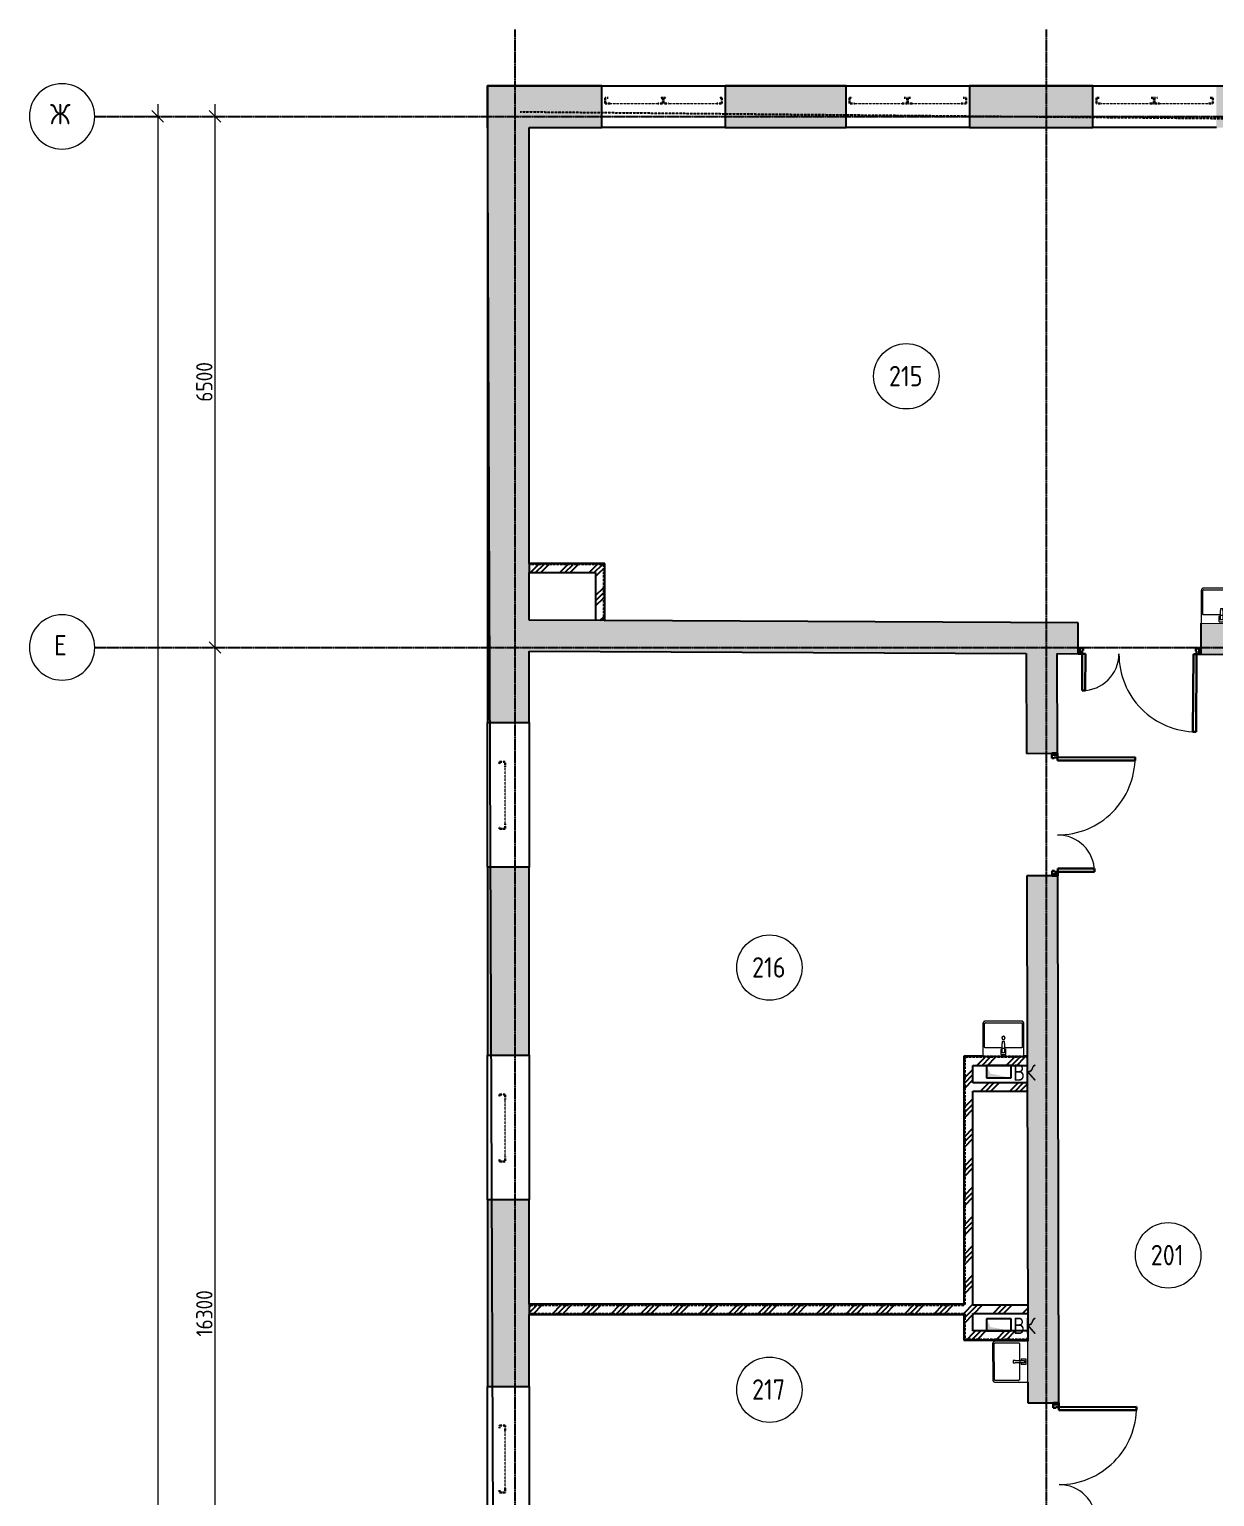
# Model space of a CAD drawing. Header units: millimetres. Extents: x -99936 to 523262, y -63190 to 327013.
# Drawn here: x 96253 to 110756, y 26614 to 44572 of the extents above; entities that cross this region are included whole.
import ezdxf

# ---------------------------------------------------------------- set-up
doc = ezdxf.new("R2010")
doc.units = ezdxf.units.MM
for name, pattern in [('ADSK_Линия сетки', [25, 20, -2.5, 0, -2.5]), ('ADSK_Сверху', [4.5, 3, -1.5]), ('ADSK_Снесено', [4.5, 3, -1.5])]:
    doc.linetypes.add(name, pattern=pattern)
for name, color, linetype, lineweight, true_color in [('_ Окна', 5, 'Continuous', 30, 0x0000ff), ('Линии', 7, 'Continuous', 9, 0x00a600), ('Стены внутренние', 5, 'Continuous', 18, 0x0000ff), ('Стены наружные', 1, 'ADSK_Снесено', 18, 0xff0000)]:
    doc.layers.add(name, color=color, linetype=linetype, lineweight=lineweight, true_color=true_color)
for name, color, linetype, lineweight in [('Аннотация', 7, 'Continuous', 9), ('Двери', 251, 'Continuous', 18), ('Марки помещений', 7, 'Continuous', 20), ('Окна', 251, 'Continuous', 18), ('Оси', 7, 'Continuous', 9), ('Перекрытие', 7, 'Continuous', 18), ('Сантехника', 251, 'Continuous', 18), ('Узлы', 7, 'Continuous', 18)]:
    doc.layers.add(name, color=color, linetype=linetype, lineweight=lineweight)
doc.styles.add('GOST Common_1', font='GOST Common_0.ttf', dxfattribs={"width": 0.9, "height": 200})
doc.styles.add('GOST Common_2', font='GOST Common_0.ttf', dxfattribs={"width": 0.9, "height": 250})
doc.styles.add('ISOCPEUR', font='isocpeur.ttf', dxfattribs={"height": 250})
doc.dimstyles.new('ADSK_Основной_2_5_мм', dxfattribs={"dimscale": 304.8, "dimtxt": 251.428749, "dimasz": 0.463911, "dimexe": 0.492126, "dimexo": 0.492126, "dimgap": 0.098425, "dimtad": 1, "dimdec": 1, "dimrnd": 0.1, "dimdsep": 46, "dimtxsty": 'GOST Common_1', "dimblk1": 'OBLIQUE', "dimblk2": 'OBLIQUE', "dimsah": 1, "dimcen": 0.09, "dimdle": 0.492126, "dimazin": 2, "dimtfac": 1, "dimtdec": 4, "dimtix": 1, "dimtmove": 0, "dimatfit": 3, "dimfxl": 1, "dimtvp": 1, "dimtfill": 1, "dimtolj": 1, "dimtzin": 0, "dimlwd": 20, "dimlwe": 20, "dimarcsym": 2})
pattern_1 = [(45, (108139.4, 150), (-179.6051, 179.6051), []), (45, (108202.9, 150), (0, 359.2102), []), (45, (108075.9, 150), (0, 359.2102), [])]

# ---------------------------------------------------------------- blocks, each defined once
blk = doc.blocks.new('Витраж-тент со смещением вовне - 60мм 30 сдвиг-1466956-02 План 2-го этажа маркировочный')
at = {"layer": '_ Окна', "color": 161, "linetype": 'ADSK_Сверху', "true_color": 0xaaaaff}
for p, q in [((-410, 25), (-410, -45)), ((-410, 25), (-380, 25)), ((-410, -45), (-410, 25)), ((410, 25), (380, 25)), ((410, -45), (410, 25)), ((410, -45), (410, 25)), ((-350, -45), (-410, -45)), ((-350, -35), (-350, -45)), ((350, -35), (350, -45)), ((350, -45), (410, -45))]:
    blk.add_line(p, q, dxfattribs=at)
at = {"layer": 'Окна', "color": 161, "linetype": 'ADSK_Сверху', "true_color": 0xaaaaff}
blk.add_line((-350, -45), (350, -45), dxfattribs=at)
blk = doc.blocks.new('Витраж-тент со смещением вовне - 60мм 34 сдвиг-2061971-02 План 2-го этажа маркировочный')
at = {"layer": '_ Окна', "color": 161, "linetype": 'ADSK_Сверху', "true_color": 0xaaaaff}
for p, q in [((-352, 25), (-352, -45)), ((-352, 25), (-318, 25)), ((-352, -45), (-352, 25)), ((352, 25), (318, 25)), ((352, -45), (352, 25)), ((352, -45), (352, 25)), ((-292, -45), (-352, -45)), ((-292, -35), (-292, -45)), ((292, -35), (292, -45)), ((292, -45), (352, -45))]:
    blk.add_line(p, q, dxfattribs=at)
at = {"layer": 'Окна', "color": 161, "linetype": 'ADSK_Сверху', "true_color": 0xaaaaff}
blk.add_line((-292, -45), (292, -45), dxfattribs=at)
blk = doc.blocks.new('Витраж-тент со смещением вовне - 60мм 34 сдвиг-2061973-02 План 2-го этажа маркировочный')
at = {"layer": '_ Окна', "color": 161, "linetype": 'ADSK_Сверху', "true_color": 0xaaaaff}
for p, q in [((-357, 25), (-357, -45)), ((-357, 25), (-323, 25)), ((-357, -45), (-357, 25)), ((357, 25), (323, 25)), ((357, -45), (357, 25)), ((357, -45), (357, 25)), ((-297, -45), (-357, -45)), ((-297, -35), (-297, -45)), ((297, -35), (297, -45)), ((297, -45), (357, -45))]:
    blk.add_line(p, q, dxfattribs=at)
at = {"layer": 'Окна', "color": 161, "linetype": 'ADSK_Сверху', "true_color": 0xaaaaff}
blk.add_line((-297, -45), (297, -45), dxfattribs=at)
blk = doc.blocks.new('AC_Дверь_Двупольная - Д-28п 1500х2200h-2039725-02 План 2-го этажа маркировочный')
at = {"layer": 'Двери', "lineweight": 30}
for p, q in [((-700, 1140), (-660, 1140)), ((-700, 190), (-700, 1140)), ((-660, 1140), (-660, 190)), ((700, 640), (660, 640)), ((660, 640), (660, 190)), ((700, 190), (700, 640)), ((-750, 190), (-730, 190)), ((-750, 120), (-750, 190)), ((-730, 190), (-700, 190)), ((-730, 120), (-730, 190)), ((-730, 190), (-730, 120)), ((-660, 190), (-700, 190)), ((-700, 190), (-700, 150)), ((660, 190), (700, 190)), ((730, 190), (700, 190)), ((700, 190), (700, 150)), ((730, 120), (730, 190)), ((750, 190), (730, 190)), ((730, 190), (730, 120)), ((750, 120), (750, 190)), ((-730, 120), (-750, 120)), ((-690, 120), (-730, 120)), ((-700, 150), (-690, 150)), ((-690, 150), (-690, 120)), ((700, 150), (690, 150)), ((690, 150), (690, 120)), ((690, 120), (730, 120)), ((730, 120), (750, 120))]:
    blk.add_line(p, q, dxfattribs=at)
at = {"layer": 'Двери'}
for centre, radius, start, end in [((-700, 190), 950, 360, 90), ((700, 190), 450, 90, 180)]:
    blk.add_arc(centre, radius, start, end, dxfattribs=at)
blk = doc.blocks.new('Parametric_Porcelain_bathroom_sink_20774 - 500х430мм-2098792-02 План 2-го этажа маркировочный')
at = {"layer": 'Сантехника'}
for p, q in [((-125, 540), (-125, 140)), ((-105, 253), (-105, 540)), ((345, 570), (-95, 570)), ((-95, 550), (345, 550)), ((355, 540), (355, 253)), ((375, 140), (375, 540)), ((110, 243), (-95, 243)), ((93, 221), (93, 162)), ((110, 223), (95, 223)), ((140, 319), (110, 319)), ((110, 319), (110, 296)), ((140, 319), (110, 319)), ((110, 236), (110, 296)), ((110, 201), (110, 236)), ((140, 236), (110, 236)), ((110, 181), (110, 201)), ((140, 181), (110, 181)), ((140, 296), (140, 319)), ((140, 296), (140, 236)), ((345, 243), (140, 243)), ((140, 236), (140, 201)), ((155, 223), (140, 223)), ((140, 201), (140, 181)), ((156, 162), (156, 221)), ((-125, 140), (-120, 140)), ((-120, 140), (-115, 140)), ((-115, 140), (365, 140)), ((95, 160), (155, 160)), ((365, 140), (370, 140)), ((370, 140), (375, 140))]:
    blk.add_line(p, q, dxfattribs=at)
at = {"layer": 'Сантехника', "flags": 128}
for points in [[(-95, 570), (-96, 570), (-97, 570), (-99, 570), (-100, 570), (-101, 569), (-102, 569), (-103, 569), (-104, 568), (-106, 568), (-107, 568), (-108, 567), (-109, 567), (-110, 566), (-111, 565), (-112, 565), (-113, 564), (-114, 563), (-115, 563), (-116, 562), (-117, 561), (-117, 560), (-118, 559), (-119, 558), (-120, 557), (-120, 556), (-121, 555), (-121, 554), (-122, 553), (-123, 552), (-123, 551), (-123, 550), (-124, 549), (-124, 547), (-124, 546), (-125, 545), (-125, 544), (-125, 543), (-125, 542), (-125, 540), (-125, 540)], [(-105, 540), (-105, 540), (-105, 541), (-105, 541), (-105, 542), (-105, 542), (-105, 542), (-105, 543), (-104, 543), (-104, 544), (-104, 544), (-104, 544), (-104, 545), (-104, 545), (-103, 545), (-103, 546), (-103, 546), (-103, 546), (-103, 547), (-102, 547), (-102, 547), (-102, 547), (-101, 548), (-101, 548), (-101, 548), (-100, 548), (-100, 549), (-100, 549), (-99, 549), (-99, 549), (-99, 549), (-98, 549), (-98, 550), (-97, 550), (-97, 550), (-97, 550), (-96, 550), (-96, 550), (-96, 550), (-95, 550), (-95, 550)], [(-105, 541), (-105, 541), (-105, 541), (-105, 540), (-105, 540)], [(-101, 548), (-101, 548), (-102, 548), (-102, 547), (-102, 547), (-102, 547)], [(-95, 550), (-95, 550), (-96, 550), (-96, 550), (-97, 550)], [(375, 540), (375, 541), (375, 542), (375, 544), (375, 545), (374, 546), (374, 547), (374, 548), (373, 549), (373, 551), (373, 552), (372, 553), (372, 554), (371, 555), (370, 556), (370, 557), (369, 558), (368, 559), (368, 560), (367, 561), (366, 562), (365, 562), (364, 563), (363, 564), (362, 565), (361, 565), (360, 566), (359, 566), (358, 567), (357, 568), (356, 568), (355, 568), (354, 569), (352, 569), (351, 569), (350, 570), (349, 570), (348, 570), (347, 570), (345, 570), (345, 570)], [(346, 550), (346, 550), (346, 550), (345, 550), (345, 550)], [(345, 550), (345, 550), (346, 550), (346, 550), (347, 550), (347, 550), (347, 550), (348, 550), (348, 549), (349, 549), (349, 549), (349, 549), (350, 549), (350, 549), (350, 548), (351, 548), (351, 548), (351, 548), (352, 548), (352, 547), (352, 547), (352, 547), (353, 546), (353, 546), (353, 546), (353, 545), (354, 545), (354, 545), (354, 544), (354, 544), (354, 544), (354, 543), (355, 543), (355, 542), (355, 542), (355, 542), (355, 541), (355, 541), (355, 541), (355, 540), (355, 540)], [(353, 546), (353, 546), (353, 547), (352, 547), (352, 547), (352, 547)], [(355, 540), (355, 540), (355, 541), (355, 541), (355, 542)], [(-105, 253), (-105, 253), (-105, 252), (-105, 252), (-105, 252)], [(-95, 243), (-95, 243), (-96, 243), (-96, 243), (-97, 243), (-97, 243), (-97, 243), (-98, 244), (-98, 244), (-99, 244), (-99, 244), (-99, 244), (-100, 244), (-100, 244), (-100, 245), (-101, 245), (-101, 245), (-101, 245), (-102, 246), (-102, 246), (-102, 246), (-102, 246), (-103, 247), (-103, 247), (-103, 247), (-103, 248), (-104, 248), (-104, 248), (-104, 249), (-104, 249), (-104, 250), (-104, 250), (-105, 250), (-105, 251), (-105, 251), (-105, 251), (-105, 252), (-105, 252), (-105, 253), (-105, 253), (-105, 253)], [(-103, 247), (-103, 247), (-103, 247), (-102, 246), (-102, 246), (-102, 246)], [(-96, 243), (-96, 243), (-96, 243), (-95, 243), (-95, 243)], [(355, 253), (355, 253), (355, 252), (355, 252), (355, 252), (355, 251), (355, 251), (355, 250), (354, 250), (354, 250), (354, 249), (354, 249), (354, 249), (354, 248), (353, 248), (353, 248), (353, 247), (353, 247), (353, 247), (352, 246), (352, 246), (352, 246), (351, 245), (351, 245), (351, 245), (350, 245), (350, 245), (350, 244), (349, 244), (349, 244), (349, 244), (348, 244), (348, 244), (347, 243), (347, 243), (347, 243), (346, 243), (346, 243), (346, 243), (345, 243), (345, 243)], [(345, 243), (345, 243), (346, 243), (346, 243), (347, 243)], [(351, 245), (351, 245), (352, 246), (352, 246), (352, 246), (352, 246)], [(355, 252), (355, 252), (355, 253), (355, 253), (355, 253)]]:
    blk.add_lwpolyline(points, dxfattribs=at)
at = {"layer": 'Сантехника'}
for centre, radius, start, end in [((95, 221), 1.87, 120, 150), ((95, 221), 1.87, 90, 180), ((95, 221), 1.87, 120, 150), ((95, 221), 1.87, 120, 150), ((155, 221), 1.87, 0, 90), ((155, 221), 1.87, 30, 60), ((155, 221), 1.87, 30, 60), ((155, 221), 1.87, 30, 60), ((95, 162), 1.49, 180, 270), ((155, 162), 1.49, 270, 360)]:
    blk.add_arc(centre, radius, start, end, dxfattribs=at)
blk = doc.blocks.new('Parametric_Porcelain_bathroom_sink_20774 - 500х430мм-2098793-02 План 2-го этажа маркировочный')
at = {"layer": 'Сантехника'}
for p, q in [((-125, 406), (-125, 6)), ((-105, 119), (-105, 406)), ((345, 436), (-95, 436)), ((-95, 416), (345, 416)), ((355, 406), (355, 119)), ((375, 6), (375, 406)), ((140, 185), (110, 185)), ((110, 185), (110, 162)), ((140, 185), (110, 185)), ((140, 162), (140, 185)), ((-125, 6), (-120, 6)), ((-120, 6), (-115, 6)), ((-115, 6), (365, 6)), ((110, 109), (-95, 109)), ((93, 87), (93, 28)), ((110, 89), (95, 89)), ((95, 26), (155, 26)), ((110, 102), (110, 162)), ((110, 67), (110, 102)), ((140, 102), (110, 102)), ((110, 47), (110, 67)), ((140, 47), (110, 47)), ((140, 162), (140, 102)), ((345, 109), (140, 109)), ((140, 102), (140, 67)), ((155, 89), (140, 89)), ((140, 67), (140, 47)), ((156, 28), (156, 87)), ((365, 6), (370, 6)), ((370, 6), (375, 6))]:
    blk.add_line(p, q, dxfattribs=at)
at = {"layer": 'Сантехника', "flags": 128}
for points in [[(-95, 436), (-96, 436), (-97, 436), (-99, 436), (-100, 436), (-101, 435), (-102, 435), (-103, 435), (-104, 434), (-106, 434), (-107, 434), (-108, 433), (-109, 433), (-110, 432), (-111, 431), (-112, 431), (-113, 430), (-114, 429), (-115, 429), (-116, 428), (-117, 427), (-117, 426), (-118, 425), (-119, 424), (-120, 423), (-120, 422), (-121, 421), (-121, 420), (-122, 419), (-123, 418), (-123, 417), (-123, 416), (-124, 415), (-124, 413), (-124, 412), (-125, 411), (-125, 410), (-125, 409), (-125, 408), (-125, 406), (-125, 406)], [(-105, 406), (-105, 406), (-105, 407), (-105, 407), (-105, 408), (-105, 408), (-105, 408), (-105, 409), (-104, 409), (-104, 410), (-104, 410), (-104, 410), (-104, 411), (-104, 411), (-103, 411), (-103, 412), (-103, 412), (-103, 412), (-103, 413), (-102, 413), (-102, 413), (-102, 413), (-101, 414), (-101, 414), (-101, 414), (-100, 414), (-100, 415), (-100, 415), (-99, 415), (-99, 415), (-99, 415), (-98, 415), (-98, 416), (-97, 416), (-97, 416), (-97, 416), (-96, 416), (-96, 416), (-96, 416), (-95, 416), (-95, 416)], [(-105, 407), (-105, 407), (-105, 407), (-105, 406), (-105, 406)], [(-101, 414), (-101, 414), (-102, 414), (-102, 413), (-102, 413), (-102, 413)], [(-95, 416), (-95, 416), (-96, 416), (-96, 416), (-97, 416)], [(375, 406), (375, 407), (375, 408), (375, 410), (375, 411), (374, 412), (374, 413), (374, 414), (373, 415), (373, 417), (373, 418), (372, 419), (372, 420), (371, 421), (370, 422), (370, 423), (369, 424), (368, 425), (368, 426), (367, 427), (366, 428), (365, 428), (364, 429), (363, 430), (362, 431), (361, 431), (360, 432), (359, 432), (358, 433), (357, 434), (356, 434), (355, 434), (354, 435), (352, 435), (351, 435), (350, 436), (349, 436), (348, 436), (347, 436), (345, 436), (345, 436)], [(346, 416), (346, 416), (346, 416), (345, 416), (345, 416)], [(345, 416), (345, 416), (346, 416), (346, 416), (347, 416), (347, 416), (347, 416), (348, 416), (348, 415), (349, 415), (349, 415), (349, 415), (350, 415), (350, 415), (350, 414), (351, 414), (351, 414), (351, 414), (352, 414), (352, 413), (352, 413), (352, 413), (353, 412), (353, 412), (353, 412), (353, 411), (354, 411), (354, 411), (354, 410), (354, 410), (354, 410), (354, 409), (355, 409), (355, 408), (355, 408), (355, 408), (355, 407), (355, 407), (355, 407), (355, 406), (355, 406)], [(353, 412), (353, 412), (353, 413), (352, 413), (352, 413), (352, 413)], [(355, 406), (355, 406), (355, 407), (355, 407), (355, 408)], [(-105, 119), (-105, 119), (-105, 118), (-105, 118), (-105, 118)], [(-95, 109), (-95, 109), (-96, 109), (-96, 109), (-97, 109), (-97, 109), (-97, 109), (-98, 110), (-98, 110), (-99, 110), (-99, 110), (-99, 110), (-100, 110), (-100, 110), (-100, 111), (-101, 111), (-101, 111), (-101, 111), (-102, 112), (-102, 112), (-102, 112), (-102, 112), (-103, 113), (-103, 113), (-103, 113), (-103, 114), (-104, 114), (-104, 114), (-104, 115), (-104, 115), (-104, 116), (-104, 116), (-105, 116), (-105, 117), (-105, 117), (-105, 117), (-105, 118), (-105, 118), (-105, 119), (-105, 119), (-105, 119)], [(-103, 113), (-103, 113), (-103, 113), (-102, 112), (-102, 112), (-102, 112)], [(-96, 109), (-96, 109), (-96, 109), (-95, 109), (-95, 109)], [(355, 119), (355, 119), (355, 118), (355, 118), (355, 118), (355, 117), (355, 117), (355, 116), (354, 116), (354, 116), (354, 115), (354, 115), (354, 115), (354, 114), (353, 114), (353, 114), (353, 113), (353, 113), (353, 113), (352, 112), (352, 112), (352, 112), (351, 111), (351, 111), (351, 111), (350, 111), (350, 111), (350, 110), (349, 110), (349, 110), (349, 110), (348, 110), (348, 110), (347, 109), (347, 109), (347, 109), (346, 109), (346, 109), (346, 109), (345, 109), (345, 109)], [(345, 109), (345, 109), (346, 109), (346, 109), (347, 109)], [(351, 111), (351, 111), (352, 112), (352, 112), (352, 112), (352, 112)], [(355, 118), (355, 118), (355, 119), (355, 119), (355, 119)]]:
    blk.add_lwpolyline(points, dxfattribs=at)
at = {"layer": 'Сантехника'}
for centre, radius, start, end in [((125, 230), 20, 0, 180), ((125, 230), 20, 180, 360), ((125, 230), 18.2, 165.1578, 180), ((125, 230), 18.2, 180, 191.3408), ((125, 230), 16.3, 175.3673, 180), ((125, 230), 16.3, 175.3673, 180), ((125, 230), 16.3, 180, 198.6206), ((125, 230), 16.3, 180, 198.6206), ((125, 230), 18.2, 208.9833, 219.7338), ((125, 230), 18.2, 95.8453, 146.6627), ((125, 230), 16.3, 216.8749, 225), ((125, 230), 16.3, 216.8749, 225), ((125, 230), 18.2, 232.7593, 242.7191), ((125, 230), 18.2, 265.131, 274.1833), ((125, 230), 18.2, 85.131, 94.1833), ((125, 230), 18.2, 275.8453, 326.6627), ((125, 230), 18.2, 52.7593, 62.7191), ((125, 230), 16.3, 36.8749, 45), ((125, 230), 16.3, 36.8749, 45), ((125, 230), 18.2, 45, 49.4056), ((125, 230), 18.2, 28.9833, 39.7338), ((125, 230), 16.3, 0, 18.6206), ((125, 230), 16.3, 0, 18.6206), ((125, 230), 16.3, 355.3673, 360), ((125, 230), 16.3, 355.3673, 360), ((125, 230), 18.2, 0, 11.3408), ((125, 230), 18.2, 345.1578, 360), ((95, 87), 1.87, 120, 150), ((95, 87), 1.87, 90, 180), ((95, 87), 1.87, 120, 150), ((95, 87), 1.87, 120, 150), ((95, 28), 1.49, 180, 270), ((155, 87), 1.87, 0, 90), ((155, 28), 1.49, 270, 360), ((155, 87), 1.87, 30, 60), ((155, 87), 1.87, 30, 60), ((155, 87), 1.87, 30, 60)]:
    blk.add_arc(centre, radius, start, end, dxfattribs=at)
blk = doc.blocks.new('Parametric_Porcelain_bathroom_sink_20774 - 500х430мм-V215-02 План 2-го этажа маркировочный')
at = {"layer": 'Сантехника'}
for p, q in [((-125, 540), (-125, 140)), ((-105, 253), (-105, 540)), ((345, 570), (-95, 570)), ((-95, 550), (345, 550)), ((355, 540), (355, 253)), ((375, 140), (375, 540)), ((110, 243), (-95, 243)), ((93, 221), (93, 162)), ((110, 223), (95, 223)), ((140, 319), (110, 319)), ((110, 319), (110, 296)), ((140, 319), (110, 319)), ((110, 236), (110, 296)), ((110, 201), (110, 236)), ((140, 236), (110, 236)), ((110, 181), (110, 201)), ((140, 181), (110, 181)), ((140, 296), (140, 319)), ((140, 296), (140, 236)), ((345, 243), (140, 243)), ((140, 236), (140, 201)), ((155, 223), (140, 223)), ((140, 201), (140, 181)), ((156, 162), (156, 221)), ((-125, 140), (-120, 140)), ((-120, 140), (-115, 140)), ((-115, 140), (365, 140)), ((95, 160), (155, 160)), ((365, 140), (370, 140)), ((370, 140), (375, 140))]:
    blk.add_line(p, q, dxfattribs=at)
at = {"layer": 'Сантехника', "flags": 128}
for points in [[(-95, 570), (-96, 570), (-97, 570), (-99, 570), (-100, 570), (-101, 569), (-102, 569), (-103, 569), (-104, 568), (-106, 568), (-107, 568), (-108, 567), (-109, 567), (-110, 566), (-111, 565), (-112, 565), (-113, 564), (-114, 563), (-115, 563), (-116, 562), (-117, 561), (-117, 560), (-118, 559), (-119, 558), (-120, 557), (-120, 556), (-121, 555), (-121, 554), (-122, 553), (-123, 552), (-123, 551), (-123, 550), (-124, 549), (-124, 547), (-124, 546), (-125, 545), (-125, 544), (-125, 543), (-125, 542), (-125, 540), (-125, 540)], [(-105, 540), (-105, 540), (-105, 541), (-105, 541), (-105, 542), (-105, 542), (-105, 542), (-105, 543), (-104, 543), (-104, 544), (-104, 544), (-104, 544), (-104, 545), (-104, 545), (-103, 545), (-103, 546), (-103, 546), (-103, 546), (-103, 547), (-102, 547), (-102, 547), (-102, 547), (-101, 548), (-101, 548), (-101, 548), (-100, 548), (-100, 549), (-100, 549), (-99, 549), (-99, 549), (-99, 549), (-98, 549), (-98, 550), (-97, 550), (-97, 550), (-97, 550), (-96, 550), (-96, 550), (-96, 550), (-95, 550), (-95, 550)], [(-105, 541), (-105, 541), (-105, 541), (-105, 540), (-105, 540)], [(-101, 548), (-101, 548), (-102, 548), (-102, 547), (-102, 547), (-102, 547)], [(-95, 550), (-95, 550), (-96, 550), (-96, 550), (-97, 550)], [(375, 540), (375, 541), (375, 542), (375, 544), (375, 545), (374, 546), (374, 547), (374, 548), (373, 549), (373, 551), (373, 552), (372, 553), (372, 554), (371, 555), (370, 556), (370, 557), (369, 558), (368, 559), (368, 560), (367, 561), (366, 562), (365, 562), (364, 563), (363, 564), (362, 565), (361, 565), (360, 566), (359, 566), (358, 567), (357, 568), (356, 568), (355, 568), (354, 569), (352, 569), (351, 569), (350, 570), (349, 570), (348, 570), (347, 570), (345, 570), (345, 570)], [(346, 550), (346, 550), (346, 550), (345, 550), (345, 550)], [(345, 550), (345, 550), (346, 550), (346, 550), (347, 550), (347, 550), (347, 550), (348, 550), (348, 549), (349, 549), (349, 549), (349, 549), (350, 549), (350, 549), (350, 548), (351, 548), (351, 548), (351, 548), (352, 548), (352, 547), (352, 547), (352, 547), (353, 546), (353, 546), (353, 546), (353, 545), (354, 545), (354, 545), (354, 544), (354, 544), (354, 544), (354, 543), (355, 543), (355, 542), (355, 542), (355, 542), (355, 541), (355, 541), (355, 541), (355, 540), (355, 540)], [(353, 546), (353, 546), (353, 547), (352, 547), (352, 547), (352, 547)], [(355, 540), (355, 540), (355, 541), (355, 541), (355, 542)], [(-105, 253), (-105, 253), (-105, 252), (-105, 252), (-105, 252)], [(-95, 243), (-95, 243), (-96, 243), (-96, 243), (-97, 243), (-97, 243), (-97, 243), (-98, 244), (-98, 244), (-99, 244), (-99, 244), (-99, 244), (-100, 244), (-100, 244), (-100, 245), (-101, 245), (-101, 245), (-101, 245), (-102, 246), (-102, 246), (-102, 246), (-102, 246), (-103, 247), (-103, 247), (-103, 247), (-103, 248), (-104, 248), (-104, 248), (-104, 249), (-104, 249), (-104, 250), (-104, 250), (-105, 250), (-105, 251), (-105, 251), (-105, 251), (-105, 252), (-105, 252), (-105, 253), (-105, 253), (-105, 253)], [(-103, 247), (-103, 247), (-103, 247), (-102, 246), (-102, 246), (-102, 246)], [(-96, 243), (-96, 243), (-96, 243), (-95, 243), (-95, 243)], [(355, 253), (355, 253), (355, 252), (355, 252), (355, 252), (355, 251), (355, 251), (355, 250), (354, 250), (354, 250), (354, 249), (354, 249), (354, 249), (354, 248), (353, 248), (353, 248), (353, 247), (353, 247), (353, 247), (352, 246), (352, 246), (352, 246), (351, 245), (351, 245), (351, 245), (350, 245), (350, 245), (350, 244), (349, 244), (349, 244), (349, 244), (348, 244), (348, 244), (347, 243), (347, 243), (347, 243), (346, 243), (346, 243), (346, 243), (345, 243), (345, 243)], [(345, 243), (345, 243), (346, 243), (346, 243), (347, 243)], [(351, 245), (351, 245), (352, 246), (352, 246), (352, 246), (352, 246)], [(355, 252), (355, 252), (355, 253), (355, 253), (355, 253)]]:
    blk.add_lwpolyline(points, dxfattribs=at)
at = {"layer": 'Сантехника'}
for centre, radius, start, end in [((95, 221), 1.87, 120, 150), ((95, 221), 1.87, 90, 180), ((95, 221), 1.87, 120, 150), ((95, 221), 1.87, 120, 150), ((155, 221), 1.87, 0, 90), ((155, 221), 1.87, 30, 60), ((155, 221), 1.87, 30, 60), ((155, 221), 1.87, 30, 60), ((95, 162), 1.49, 180, 270), ((155, 162), 1.49, 270, 360)]:
    blk.add_arc(centre, radius, start, end, dxfattribs=at)
blk = doc.blocks.new('Ось сетки - Круг_Ø8 мм-6577-02 План 2-го этажа маркировочный')
at = {"layer": 'Оси', "lineweight": 20}
for start, end in [(360, 180), (180, 360)]:
    blk.add_arc((0, 0), 4, start, end, dxfattribs=at)
blk = doc.blocks.new('ADSK_Марка_Помещение_ОдноЗначение - Номер-247393-02 План 2-го этажа маркировочный')
at = {"layer": 'Марки помещений'}
blk.add_circle((0, 0), 4, dxfattribs=at)
blk = doc.blocks.new('_Oblique')
at = {"color": 0, "linetype": 'ByBlock', "lineweight": -2}
blk.add_line((-0.5, -0.5), (0.5, 0.5), dxfattribs=at)
blk = doc.blocks.new('*D1185')
at = {"color": 0, "lineweight": 20, "transparency": 16777216}
for p, q in [((98524, 43657), (98524, 36857)), ((98474, 43507), (98374, 43507)), ((98474, 37007), (98374, 37007))]:
    blk.add_line(p, q, dxfattribs=at)
at = {"layer": 'Defpoints', "color": 0, "transparency": 16777216}
for p in [(98624, 43507), (98524, 37007), (98624, 37007)]:
    blk.add_point(p, dxfattribs=at)
at = {"color": 0, "lineweight": 20, "transparency": 16777216, "xscale": 141.4, "yscale": 141.4, "zscale": 141.4}
for p, rotation in [((98524, 43507), 90), ((98524, 37007), 270)]:
    blk.add_blockref('_Oblique', p, dxfattribs=dict(at, rotation=rotation))
at = {"color": 0, "lineweight": 25, "transparency": 16777216, "insert": (98394, 40257), "char_height": 200, "width": 756.84, "attachment_point": 5, "rotation": 90, "style": 'GOST Common_1', "bg_fill": 3, "box_fill_scale": 1.1, "bg_fill_color": 256, "bg_fill_true_color": 13158600, "bg_fill_transparency": 0}
blk.add_mtext('\\A1;6500', dxfattribs=at)
blk = doc.blocks.new('*D1186')
at = {"color": 0, "lineweight": 20, "transparency": 16777216}
for p, q in [((98474, 37007), (98374, 37007)), ((98524, 37157), (98524, 20557)), ((98474, 20707), (98374, 20707))]:
    blk.add_line(p, q, dxfattribs=at)
at = {"layer": 'Defpoints', "color": 0, "transparency": 16777216}
for p in [(98624, 37007), (98524, 20707), (98624, 20707)]:
    blk.add_point(p, dxfattribs=at)
at = {"color": 0, "lineweight": 20, "transparency": 16777216, "xscale": 141.4, "yscale": 141.4, "zscale": 141.4}
for p, rotation in [((98524, 37007), 90), ((98524, 20707), 270)]:
    blk.add_blockref('_Oblique', p, dxfattribs=dict(at, rotation=rotation))
at = {"color": 0, "lineweight": 25, "transparency": 16777216, "insert": (98394, 28857), "char_height": 200, "width": 889.8, "attachment_point": 5, "rotation": 90, "style": 'GOST Common_1', "bg_fill": 3, "box_fill_scale": 1.1, "bg_fill_color": 256, "bg_fill_true_color": 13158600, "bg_fill_transparency": 0}
blk.add_mtext('\\A1;16300', dxfattribs=at)
blk = doc.blocks.new('*D1192')
at = {"color": 0, "lineweight": 20, "transparency": 16777216}
for p, q in [((97824, 43657), (97824, -1843)), ((97774, 43507), (97674, 43507)), ((97774, -1693), (97674, -1693))]:
    blk.add_line(p, q, dxfattribs=at)
at = {"layer": 'Defpoints', "color": 0, "transparency": 16777216}
for p in [(97924, 43507), (97824, -1693), (97924, -1693)]:
    blk.add_point(p, dxfattribs=at)
at = {"color": 0, "lineweight": 20, "transparency": 16777216, "xscale": 141.4, "yscale": 141.4, "zscale": 141.4}
for p, rotation in [((97824, 43507), 90), ((97824, -1693), 270)]:
    blk.add_blockref('_Oblique', p, dxfattribs=dict(at, rotation=rotation))
at = {"color": 0, "lineweight": 25, "transparency": 16777216, "insert": (97694, 20907), "char_height": 200, "width": 971.62, "attachment_point": 5, "rotation": 90, "style": 'GOST Common_1', "bg_fill": 3, "box_fill_scale": 1.1, "bg_fill_color": 256, "bg_fill_true_color": 13158600, "bg_fill_transparency": 0}
blk.add_mtext('\\A1;45200', dxfattribs=at)

msp = doc.modelspace()

# ---------------------------------------------------------------- hatches: boundary and pattern name
at = {"layer": 'Стены внутренние', "lineweight": 25, "true_color": 0x636466}
h = msp.add_hatch(dxfattribs=at)
h.set_pattern_fill('FP_1', color=251, style=0, pattern_type=2)
h.set_pattern_definition(pattern_1)
h.paths.add_polyline_path([(103181.519, 37922.544), (103281.519, 37922.544), (103281.519, 38022.544), (102370.648, 38022.544), (102370.648, 37922.544), (103180.791, 37922.544)])
h = msp.add_hatch(dxfattribs=at)
h.set_pattern_fill('FP_1', color=251, style=0, pattern_type=2)
h.set_pattern_definition(pattern_1)
h.paths.add_polyline_path([(103281.519, 37336.096), (103281.519, 37922.544), (103181.519, 37922.544), (103181.519, 37336.544)])
h = msp.add_hatch(color=251, dxfattribs=at)
h.paths.add_polyline_path([(111572.899, 36918.868), (111572.899, 37298.871), (110587.254, 37303.236), (110585.863, 36923.3), (111410.514, 36919.597)])
h.paths.add_polyline_path([(109085.563, 36930.034), (109087.269, 37310.031), (102370.648, 37340.185), (102370.648, 36960.181), (108833.075, 36931.168)])
h = msp.add_hatch(color=251, dxfattribs=at)
h.paths.add_polyline_path([(108732.153, 21070.991), (108866.817, 21070.991), (108863.458, 22528.128), (108483.459, 22527.252), (108486.816, 21070.991), (108670.685, 21070.991)])
h.paths.add_polyline_path([(108480.396, 23856.351), (108860.395, 23857.227), (108854.855, 26261.09), (108474.856, 26260.214), (108475.463, 25996.813)])
h.paths.add_polyline_path([(108471.399, 27760.21), (108851.398, 27761.086), (108836.532, 34211.514), (108456.533, 34210.638), (108470.809, 28016.038)])
h.paths.add_polyline_path([(108470.802, 28021.789), (108470.799, 28021.79), (108486.204, 28021.79)])
h.paths.add_polyline_path([(108453.076, 35710.634), (108833.075, 35711.51), (108830.264, 36931.181), (108450.259, 36932.887), (108452.911, 35781.994)])
h = msp.add_hatch(dxfattribs=at)
h.set_pattern_fill('FP_1', color=251, style=0, pattern_type=2)
h.set_pattern_definition(pattern_1)
h.paths.add_polyline_path([(107698.31, 28541.788), (107798.31, 28541.788), (107798.31, 31991.752), (107698.31, 31991.752), (107698.31, 28850.824)])
h = msp.add_hatch(dxfattribs=at)
h.set_pattern_fill('FP_1', color=251, style=0, pattern_type=2)
h.set_pattern_definition(pattern_1)
h.paths.add_polyline_path([(108456.533, 31891.752), (108461.877, 31891.752), (108461.647, 31991.752), (107798.31, 31991.752), (107798.31, 31891.752), (108233.863, 31891.752)])
h = msp.add_hatch(dxfattribs=at)
h.set_pattern_fill('FP_1', color=251, style=0, pattern_type=2)
h.set_pattern_definition(pattern_1)
h.paths.add_polyline_path([(108462.603, 31576.752), (108462.373, 31676.752), (107798.31, 31676.752), (107798.31, 31576.752), (108456.533, 31576.752)])
h = msp.add_hatch(dxfattribs=at)
h.set_pattern_fill('FP_1', color=251, style=0, pattern_type=2)
h.set_pattern_definition(pattern_1)
h.paths.add_polyline_path([(107698.31, 28856.788), (107698.31, 28956.788), (102370.648, 28956.788), (102370.648, 28856.788), (107694.493, 28856.788)])
h = msp.add_hatch(dxfattribs=at)
h.set_pattern_fill('FP_1', color=251, style=0, pattern_type=2)
h.set_pattern_definition(pattern_1)
h.paths.add_polyline_path([(108468.872, 28856.788), (108468.641, 28956.788), (107798.31, 28956.788), (107798.31, 28856.788), (108456.533, 28856.788)])
h = msp.add_hatch(dxfattribs=at)
h.set_pattern_fill('FP_1', color=251, style=0, pattern_type=2)
h.set_pattern_definition(pattern_1)
h.paths.add_polyline_path([(108456.533, 28541.788), (108469.598, 28541.788), (108469.367, 28641.788), (107798.31, 28641.788), (107798.31, 28541.788), (108362.568, 28541.788)])
at = {"layer": 'Стены наружные', "linetype": 'Continuous', "lineweight": 25, "true_color": 0x636466}
h = msp.add_hatch(color=251, dxfattribs=at)
h.paths.add_polyline_path([(111572.899, 43368.869), (111572.899, 43878.869), (110777.277, 43878.869), (110777.277, 43368.869), (111543.757, 43368.869)])
h.paths.add_polyline_path([(107756.349, 43368.869), (109267.277, 43368.869), (109267.277, 43878.869), (107756.349, 43878.869), (107756.349, 43497.88)])
h.paths.add_polyline_path([(104768.062, 43368.869), (106246.349, 43368.869), (106246.349, 43878.869), (104768.062, 43878.869), (104768.062, 43521.042)])
h.paths.add_polyline_path([(102294.548, 43368.869), (103258.062, 43368.869), (103258.062, 43878.869), (101860.648, 43878.869), (101860.648, 43368.869), (102267.652, 43368.869)])
h = msp.add_hatch(color=251, dxfattribs=at)
h.paths.add_polyline_path([(101860.648, 21135.083), (102370.648, 21135.083), (102370.648, 22236.996), (101860.648, 22236.996)])
h.paths.add_polyline_path([(101860.648, 24006.996), (102370.648, 24006.996), (102370.648, 26193.208), (101860.648, 26193.208), (101860.648, 25996.813)])
h.paths.add_polyline_path([(102257.598, 27963.208), (102370.648, 27963.208), (102370.648, 30245.547), (101860.648, 30245.547), (101860.648, 27963.208)])
h.paths.add_polyline_path([(102370.648, 32015.547), (102370.648, 34317.558), (101860.648, 34317.558), (101860.648, 32015.547), (102262.525, 32015.547)])
h.paths.add_polyline_path([(101860.648, 36087.558), (102370.648, 36087.558), (102370.648, 43368.869), (101860.648, 43368.869), (101860.648, 39043.722)])
at = {"layer": 'Узлы', "lineweight": 25, "true_color": 0x636466}
for points in [[(108264.492, 31741.585), (108013.99, 31791.082), (107964.492, 31891.585), (107964.492, 31741.585), (108233.863, 31741.585)], [(108013.99, 28641.788), (108264.492, 28641.788), (108013.99, 28691.286), (107964.492, 28791.788), (107964.492, 28641.788)]]:
    msp.add_hatch(color=251, dxfattribs=at).paths.add_polyline_path(points)

# ---------------------------------------------------------------- linework, layer by layer
at = {"linetype": 'ADSK_Линия сетки', "lineweight": 25}
for p, q in [((102199.31, -3863.552), (102199.31, 44571.852)), ((108699.31, -3863.552), (108699.31, 44571.852))]:
    msp.add_line(p, q, dxfattribs=at)
at = {"color": 251, "lineweight": 25, "true_color": 0x636466}
msp.add_lwpolyline([(108429.898, 8679.252), (101998.357, 8679.252), (101860.648, 43878.869), (112082.899, 43878.869), (112082.899, 21068.632), (111469.494, 21068.632), (111521.033, 13231.218)], dxfattribs=at)
at = {"layer": 'Линии', "color": 251, "lineweight": 25, "true_color": 0x636466}
for p, q in [((107964.492, 31891.585), (107964.492, 31741.585)), ((108264.492, 31891.585), (107964.492, 31891.585)), ((108264.492, 31741.585), (108264.492, 31891.585)), ((107964.492, 31741.585), (108264.492, 31741.585)), ((107964.492, 28791.788), (107964.492, 28641.788)), ((108264.492, 28791.788), (107964.492, 28791.788)), ((108264.492, 28641.788), (108264.492, 28791.788)), ((107964.492, 28641.788), (108264.492, 28641.788))]:
    msp.add_line(p, q, dxfattribs=at)
at = {"layer": 'Перекрытие', "color": 251, "linetype": 'ADSK_Сверху', "lineweight": 25, "true_color": 0x636466}
msp.add_line((102259.268, 43563.169), (111678.164, 43473.647), dxfattribs=at)
at = {"layer": 'Стены внутренние', "color": 251, "lineweight": 25, "true_color": 0x636466}
for p, q in [((103293.519, 38034.544), (102370.648, 38034.544)), ((102370.648, 38032.544), (102370.648, 37922.544)), ((102370.648, 37922.544), (103181.519, 37922.544)), ((103181.519, 37922.544), (103181.519, 37336.544)), ((103293.519, 37336.042), (103293.519, 38034.544)), ((103291.519, 37336.051), (102370.648, 37340.185)), ((109087.269, 37310.031), (103293.519, 37336.042)), ((109085.878, 37000.034), (109087.269, 37310.031)), ((110587.254, 37303.296), (110585.863, 36993.3)), ((110590.814, 37303.28), (110587.254, 37303.296)), ((102370.648, 36960.181), (108450.259, 36932.887)), ((108450.259, 36932.887), (108453.076, 35710.634)), ((108830.264, 36931.181), (109085.563, 36930.034)), ((108833.075, 35711.51), (108830.264, 36931.181)), ((110585.548, 36923.3), (111572.899, 36918.868)), ((108453.076, 35710.634), (108763.075, 35711.349)), ((108766.532, 34211.353), (108456.533, 34210.638)), ((108456.533, 34210.638), (108461.619, 32003.752)), ((108851.398, 27761.086), (108836.532, 34211.514)), ((107686.31, 32003.752), (107686.31, 28968.788)), ((107921.789, 32003.752), (107686.31, 32003.752)), ((108461.619, 32003.752), (108421.449, 32003.752)), ((108461.624, 32001.752), (108469.621, 28531.788)), ((107798.31, 31676.752), (107798.31, 31891.752)), ((107798.31, 31891.752), (108461.877, 31891.752)), ((108462.373, 31676.752), (107798.31, 31676.752)), ((107798.31, 28956.788), (107798.31, 31576.752)), ((107798.31, 31576.752), (108462.603, 31576.752)), ((107686.31, 28968.788), (102370.648, 28968.788)), ((102370.648, 28966.788), (102370.648, 28846.788)), ((108468.641, 28956.788), (107798.31, 28956.788)), ((102370.648, 28844.788), (107686.31, 28844.788)), ((107686.31, 28844.788), (107686.31, 28529.788)), ((107798.31, 28641.788), (107798.31, 28856.788)), ((107798.31, 28856.788), (108468.872, 28856.788)), ((108469.367, 28641.788), (107798.31, 28641.788)), ((107686.31, 28529.788), (108469.625, 28529.788)), ((108469.625, 28529.788), (108469.656, 28516.618)), ((108470.807, 28016.96), (108471.399, 27760.21)), ((108471.399, 27760.21), (108781.398, 27760.925))]:
    msp.add_line(p, q, dxfattribs=at)
at = {"layer": 'Стены внутренние', "color": 251, "linetype": 'ADSK_Сверху', "lineweight": 25, "true_color": 0x636466}
msp.add_line((107798.31, 29401.473), (107798.31, 30179.929), dxfattribs=at)
at = {"layer": 'Стены наружные', "color": 251, "linetype": 'Continuous', "lineweight": 25, "true_color": 0x636466}
for p, q in [((103258.062, 43878.869), (101860.648, 43878.869)), ((101860.648, 43878.869), (101860.648, 36087.558)), ((103258.062, 43368.869), (103258.062, 43878.869)), ((103258.062, 43878.869), (104768.062, 43878.869)), ((106246.349, 43878.869), (104768.062, 43878.869)), ((104768.062, 43878.869), (104768.062, 43368.869)), ((106246.349, 43368.869), (106246.349, 43878.869)), ((106246.349, 43878.869), (107756.349, 43878.869)), ((109267.277, 43878.869), (107756.349, 43878.869)), ((107756.349, 43878.869), (107756.349, 43368.869)), ((109267.277, 43368.869), (109267.277, 43878.869)), ((109267.277, 43878.869), (110777.277, 43878.869)), ((102370.648, 43368.869), (103258.062, 43368.869)), ((102370.648, 38034.544), (102370.648, 43368.869)), ((104768.062, 43368.869), (103258.062, 43368.869)), ((104768.062, 43368.869), (106246.349, 43368.869)), ((107756.349, 43368.869), (106246.349, 43368.869)), ((107756.349, 43368.869), (109267.277, 43368.869)), ((110777.277, 43368.869), (109267.277, 43368.869)), ((102370.648, 37340.185), (102370.648, 37922.544)), ((102370.648, 36087.558), (102370.648, 36960.181)), ((101860.648, 36087.558), (102370.648, 36087.558)), ((101860.648, 34317.558), (101860.648, 36087.558)), ((102370.648, 36087.558), (102370.648, 34317.558)), ((101860.648, 34317.558), (101860.648, 32015.547)), ((102370.648, 34317.558), (101860.648, 34317.558)), ((102370.648, 32015.547), (102370.648, 34317.558)), ((101860.648, 32015.547), (102370.648, 32015.547)), ((101860.648, 30245.547), (101860.648, 32015.547)), ((102370.648, 32015.547), (102370.648, 30245.547)), ((101860.648, 30245.547), (101860.648, 27963.208)), ((102370.648, 30245.547), (101860.648, 30245.547)), ((102370.648, 28968.788), (102370.648, 30245.547)), ((102370.648, 27963.208), (102370.648, 28844.788)), ((101860.648, 27963.208), (102370.648, 27963.208)), ((101860.648, 26193.208), (101860.648, 27963.208)), ((102370.648, 27963.208), (102370.648, 26193.208))]:
    msp.add_line(p, q, dxfattribs=at)
at = {"layer": 'Стены наружные', "color": 251, "lineweight": 25, "true_color": 0x636466}
for p, q in [((102370.648, 38034.544), (102370.648, 38032.544)), ((103293.519, 38032.544), (102370.648, 38032.544)), ((103281.519, 38022.544), (102370.648, 38022.544)), ((103281.519, 37336.096), (103281.519, 38022.544)), ((103291.519, 37336.051), (103291.519, 38034.544)), ((103291.519, 38022.544), (103293.519, 38022.544)), ((103291.519, 37336.051), (103293.519, 37336.042)), ((108461.624, 32001.752), (107686.31, 32001.752)), ((107688.31, 32003.752), (107688.31, 28956.788)), ((107698.31, 32001.752), (107698.31, 32003.752)), ((107698.31, 31991.752), (107698.31, 28956.788)), ((108461.647, 31991.752), (107698.31, 31991.752)), ((108461.624, 32001.752), (108461.619, 32003.752)), ((102370.648, 28968.788), (102370.648, 28966.788)), ((102370.648, 28966.788), (107686.31, 28966.788)), ((102370.648, 28956.788), (107698.31, 28956.788)), ((102370.648, 28856.788), (107698.31, 28856.788)), ((102370.648, 28846.788), (102370.648, 28844.788)), ((102370.648, 28846.788), (107688.31, 28846.788)), ((107688.31, 28846.788), (107688.31, 28529.788)), ((107698.31, 28856.788), (107698.31, 28541.788)), ((107686.31, 28531.788), (108469.621, 28531.788)), ((107698.31, 28541.788), (108469.598, 28541.788)), ((107698.31, 28529.788), (107698.31, 28531.788)), ((108469.625, 28529.788), (108469.621, 28531.788))]:
    msp.add_line(p, q, dxfattribs=at)

# ---------------------------------------------------------------- block references
at = {"lineweight": 25, "xscale": 99.99999999999993, "yscale": 99.99999999999993, "zscale": 99.99999999999993, "rotation": 269.9999999999994}
for p in [(96653.175, 43506.788), (96653.175, 37006.788)]:
    msp.add_blockref('Ось сетки - Круг_Ø8 мм-6577-02 План 2-го этажа маркировочный', p, dxfattribs=at)
at = {"layer": '_ Окна', "color": 251, "linetype": 'ADSK_Сверху', "lineweight": 25, "true_color": 0x636466}
for name, p in [('Витраж-тент со смещением вовне - 60мм 34 сдвиг-2061971-02 План 2-го этажа маркировочный', (103652.062, 43708.869)), ('Витраж-тент со смещением вовне - 60мм 34 сдвиг-2061973-02 План 2-го этажа маркировочный', (104369.062, 43708.869)), ('Витраж-тент со смещением вовне - 60мм 34 сдвиг-2061971-02 План 2-го этажа маркировочный', (106640.349, 43708.869)), ('Витраж-тент со смещением вовне - 60мм 34 сдвиг-2061973-02 План 2-го этажа маркировочный', (107357.349, 43708.869)), ('Витраж-тент со смещением вовне - 60мм 34 сдвиг-2061971-02 План 2-го этажа маркировочный', (109661.277, 43708.869)), ('Витраж-тент со смещением вовне - 60мм 34 сдвиг-2061973-02 План 2-го этажа маркировочный', (110378.277, 43708.869))]:
    msp.add_blockref(name, p, dxfattribs=at)
at = {"layer": '_ Окна', "color": 251, "linetype": 'ADSK_Сверху', "lineweight": 25, "true_color": 0x636466, "rotation": 89.99999999999893}
for p in [(102030.648, 35197.558), (102030.648, 31125.547), (102030.648, 27073.208)]:
    msp.add_blockref('Витраж-тент со смещением вовне - 60мм 30 сдвиг-1466956-02 План 2-го этажа маркировочный', p, dxfattribs=at)
at = {"layer": 'Двери', "color": 251, "lineweight": 25, "true_color": 0x636466}
for p, rotation in [((109836.409, 37116.665), 179.7427720539908), ((108644.804, 34961.074), 270.1320494497893), ((108663.127, 27010.65), 270.1320494497893)]:
    msp.add_blockref('AC_Дверь_Двупольная - Д-28п 1500х2200h-2039725-02 План 2-го этажа маркировочный', p, dxfattribs=dict(at, rotation=rotation))
at = {"layer": 'Марки помещений', "color": 251, "lineweight": 25, "true_color": 0x636466, "xscale": 99.99999999999993, "yscale": 99.99999999999993, "zscale": 99.99999999999993}
for p in [(106983.644, 40325.399), (105308.567, 33089.067), (110187.478, 29567.54), (105308.567, 27922.537)]:
    msp.add_blockref('ADSK_Марка_Помещение_ОдноЗначение - Номер-247393-02 План 2-го этажа маркировочный', p, dxfattribs=at)
at = {"layer": 'Сантехника', "color": 251, "lineweight": 25, "true_color": 0x636466}
for name, p, rotation in [('Parametric_Porcelain_bathroom_sink_20774 - 500х430мм-V215-02 План 2-го этажа маркировочный', (110715.014, 37162.721), 359.7427720539908), ('Parametric_Porcelain_bathroom_sink_20774 - 500х430мм-2098792-02 План 2-го этажа маркировочный', (108610.519, 28142.112), 90.13204944978935)]:
    msp.add_blockref(name, p, dxfattribs=dict(at, rotation=rotation))
msp.add_blockref('Parametric_Porcelain_bathroom_sink_20774 - 500х430мм-2098793-02 План 2-го этажа маркировочный', (108046.619, 31997.752), dxfattribs=at)

# ---------------------------------------------------------------- texts
at = {"lineweight": 25, "char_height": 250, "attachment_point": 1, "style": 'ISOCPEUR'}
for s, insert, width in [('\\fGOST Common|b0|i0|c204|p34|;\\W.9;Ж', (96507.002, 43659.375), 389.62012), ('\\fGOST Common|b0|i0|c204|p34|;\\W.9;Е', (96554.702, 37159.375), 274.17712)]:
    msp.add_mtext(s, dxfattribs=dict(at, insert=insert, width=width))
at = {"layer": 'Аннотация', "color": 251, "lineweight": 25, "true_color": 0x636466, "char_height": 200, "width": 360.75937, "attachment_point": 1, "style": 'GOST Common_2'}
for insert in [(108290.601, 31904.86), (108290.601, 28805.063)]:
    msp.add_mtext('ВК', dxfattribs=dict(at, insert=insert))
at = {"layer": 'Марки помещений', "color": 251, "lineweight": 25, "true_color": 0x636466, "char_height": 250, "width": 526.70869, "attachment_point": 1, "style": 'GOST Common_1'}
for s, insert in [('215', (106771.237, 40453.124)), ('216', (105096.16, 33216.792)), ('201', (109975.071, 29695.265)), ('217', (105096.16, 28050.262))]:
    msp.add_mtext(s, dxfattribs=dict(at, insert=insert))

# ---------------------------------------------------------------- dimensions: what is measured, and where the dimension line sits
at = {"lineweight": 25}
for base, p1, p2, override, picture, middle in [((97824.19, -1693.212), (97924.175, 43506.788), (97924.175, -1693.212), {"dimpost": '<>', "dimfxl": 45200}, '*D1192', (97694.19, 20906.788)), ((98524.19, 37006.788), (98624.175, 43506.788), (98624.175, 37006.788), {"dimpost": '<>', "dimfxl": 6500}, '*D1185', (98394.19, 40256.788))]:
    dim = msp.add_linear_dim(base=base, p1=p1, p2=p2, angle=90, dimstyle='ADSK_Основной_2_5_мм', override=override, dxfattribs=at)
    dim.commit()
    dim.dimension.update_dxf_attribs({"geometry": picture, "text_midpoint": middle})

# ---------------------------------------------------------------- next in the draw order: linework, layer by layer
at = {"linetype": 'ADSK_Линия сетки', "lineweight": 25}
msp.add_line((97053.175, 43506.788), (165281.118, 43506.788), dxfattribs=at)

# ---------------------------------------------------------------- next in the draw order: dimensions: what is measured, and where the dimension line sits
at = {"lineweight": 25}
dim = msp.add_linear_dim(base=(98524.19, 20706.788), p1=(98624.175, 37006.788), p2=(98624.175, 20706.788), angle=90, dimstyle='ADSK_Основной_2_5_мм', override={"dimpost": '<>', "dimfxl": 16300}, dxfattribs=at)
dim.commit()
dim.dimension.update_dxf_attribs({"geometry": '*D1186', "text_midpoint": (98394.19, 28856.788)})

# ---------------------------------------------------------------- next in the draw order: linework, layer by layer
at = {"linetype": 'ADSK_Линия сетки', "lineweight": 25}
msp.add_line((97053.175, 37006.788), (165281.118, 37006.788), dxfattribs=at)

doc.saveas('drawing.dxf')
